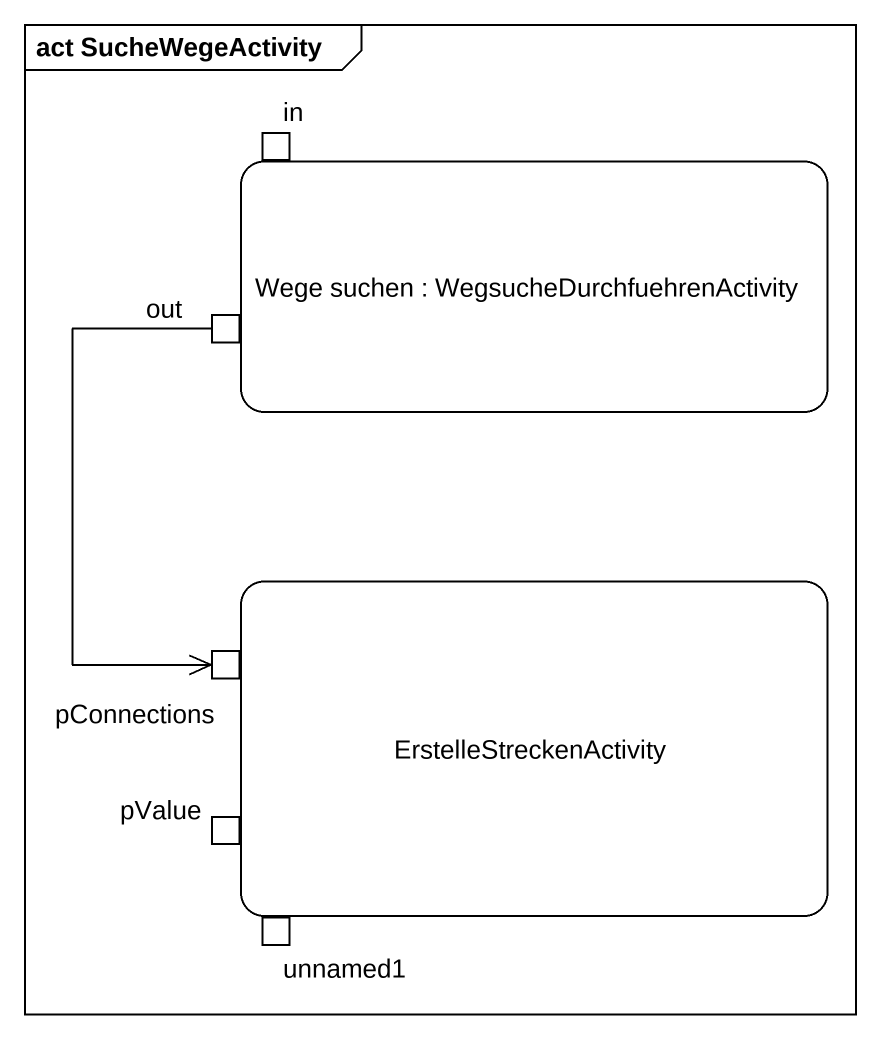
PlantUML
@startuml
mainframe act SucheWegeActivity
hide empty description
state "Wege suchen : WegsucheDurchfuehrenActivity" as Wege_suchen {
  state in <<inputPin>>
  state out <<outputPin>>
}
state ErstelleStreckenActivity {
  state pConnections <<inputPin>>
  state pValue <<inputPin>>
  state unnamed1 <<outputPin>>
}
out --> pConnections
@enduml
